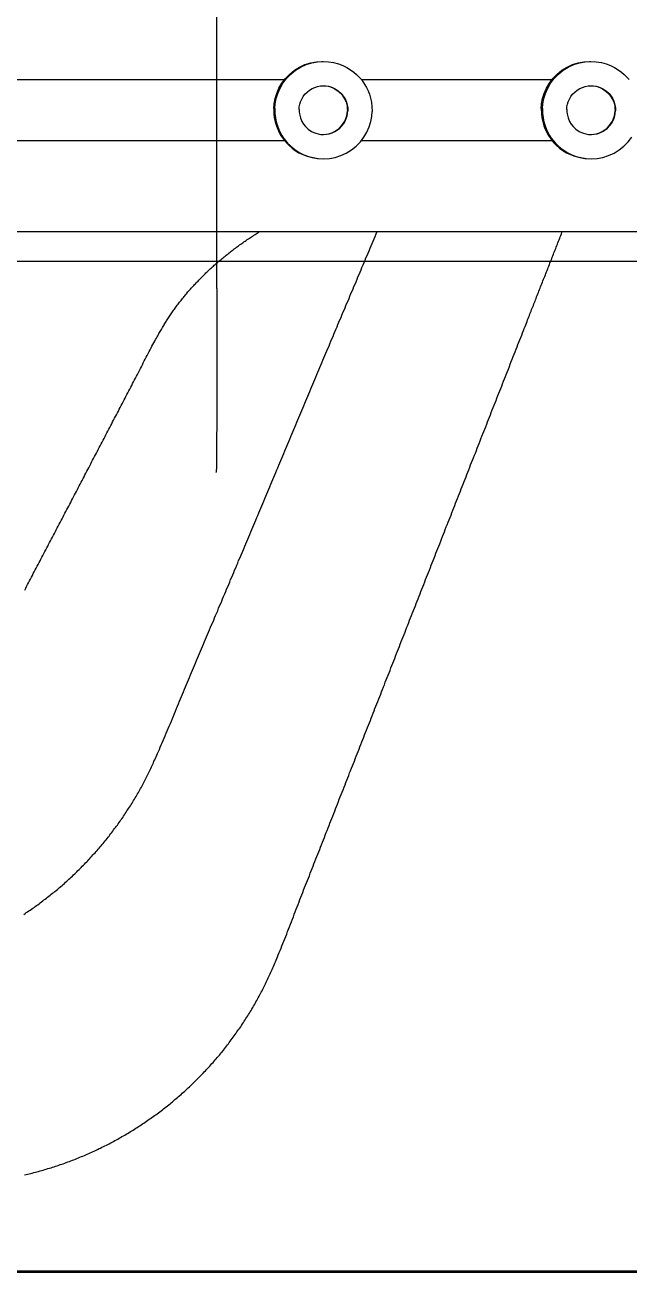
# Model space of a CAD drawing. Header units: millimetres. Extents: x -226 to 218, y -257 to 254.
# Drawn here: x 70.9 to 120.7, y -98.8 to 4 of the extents above; entities that cross this region are included whole.
import ezdxf

# ---------------------------------------------------------------- set-up
doc = ezdxf.new("R2010")
doc.units = ezdxf.units.MM
doc.layers.add('SKETCH', color=5, linetype='Continuous')
doc.layers.add('VISIBLE', color=7, linetype='Continuous')

msp = doc.modelspace()

# ---------------------------------------------------------------- linework, layer by layer
at = {"layer": 'SKETCH'}
for p, q in [((86.74, -17.71), (86.74, 27.83)), ((86.65, -32.86), (86.67, -32.87))]:
    msp.add_line(p, q, dxfattribs=at)
at = {"layer": 'SKETCH', "flags": 128}
for points in [[(70.81, -69.32), (70.92, -69.25), (71.02, -69.17), (71.13, -69.1), (71.24, -69.03), (71.34, -68.96), (71.45, -68.89), (71.55, -68.81), (71.66, -68.74), (71.76, -68.67), (71.86, -68.59), (71.97, -68.52), (72.07, -68.44), (72.17, -68.36), (72.28, -68.29), (72.38, -68.21), (72.48, -68.13), (72.58, -68.06), (72.68, -67.98), (72.78, -67.9), (72.88, -67.82), (72.98, -67.74), (73.08, -67.66), (73.18, -67.58), (73.28, -67.5), (73.38, -67.42), (73.48, -67.34), (73.58, -67.26), (73.68, -67.18), (73.77, -67.09), (73.87, -67.01), (73.97, -66.93), (74.06, -66.84), (74.16, -66.76), (74.26, -66.67), (74.35, -66.59), (74.45, -66.5), (74.54, -66.42), (74.63, -66.33), (74.73, -66.24), (74.82, -66.16), (74.91, -66.07), (75.01, -65.98), (75.1, -65.89), (75.19, -65.8), (75.28, -65.71), (75.37, -65.62), (75.46, -65.53), (75.55, -65.44), (75.64, -65.35), (75.73, -65.26), (75.82, -65.17), (75.91, -65.08), (76, -64.99), (76.09, -64.89), (76.17, -64.8), (76.26, -64.71), (76.35, -64.61), (76.43, -64.52), (76.52, -64.42), (76.6, -64.33), (76.69, -64.23), (76.77, -64.14), (76.86, -64.04), (76.94, -63.95), (77.03, -63.85), (77.11, -63.75), (77.19, -63.66), (77.27, -63.56), (77.35, -63.46), (77.44, -63.36), (77.52, -63.26), (77.6, -63.16), (77.68, -63.06), (77.76, -62.96), (77.84, -62.86), (77.91, -62.76), (77.99, -62.66), (78.07, -62.56), (78.15, -62.46), (78.22, -62.36), (78.3, -62.25), (78.38, -62.15), (78.45, -62.05), (78.53, -61.95), (78.6, -61.84), (78.68, -61.74), (78.75, -61.63), (78.82, -61.53), (78.9, -61.43), (78.97, -61.32), (79.04, -61.21), (79.11, -61.11), (79.18, -61), (79.25, -60.9), (79.32, -60.79), (79.39, -60.68), (79.46, -60.58), (79.53, -60.47), (79.6, -60.36), (79.67, -60.25), (79.74, -60.14), (79.8, -60.04), (79.87, -59.93), (79.94, -59.82), (80, -59.71), (80.07, -59.6), (80.13, -59.49), (80.19, -59.38), (80.26, -59.27), (80.32, -59.16), (80.38, -59.04), (80.45, -58.93), (80.51, -58.82), (80.57, -58.71), (80.63, -58.6), (80.69, -58.49), (80.74, -58.38), (80.8, -58.27), (80.86, -58.16), (80.91, -58.05), (80.97, -57.94), (81.02, -57.83), (81.07, -57.72), (81.13, -57.61), (81.18, -57.5), (81.23, -57.39), (81.29, -57.28), (81.34, -57.16), (81.39, -57.05), (81.45, -56.93), (81.5, -56.81), (81.55, -56.69), (81.61, -56.57), (81.67, -56.45), (81.72, -56.32), (81.78, -56.19), (81.84, -56.06), (81.92, -55.89), (81.99, -55.72), (82.07, -55.54), (82.15, -55.35), (82.23, -55.17), (82.31, -54.98), (82.4, -54.78), (82.48, -54.59), (82.56, -54.39), (82.64, -54.19), (82.73, -53.99), (82.81, -53.79), (82.9, -53.58), (82.98, -53.38), (83.07, -53.17), (83.15, -52.97), (83.24, -52.76), (83.32, -52.56), (83.4, -52.35), (83.49, -52.15), (83.57, -51.95), (83.66, -51.75), (83.74, -51.55), (83.82, -51.35), (83.91, -51.15), (83.99, -50.96), (84.07, -50.76), (84.15, -50.56), (84.24, -50.37), (84.32, -50.17), (84.4, -49.97), (84.48, -49.78), (84.57, -49.58), (84.65, -49.38), (84.73, -49.19), (84.81, -48.99), (84.9, -48.79), (84.98, -48.6), (85.06, -48.4), (85.15, -48.2), (85.23, -48.01), (85.31, -47.81), (85.39, -47.62), (85.48, -47.42), (85.56, -47.22), (85.64, -47.03), (85.72, -46.83), (85.81, -46.63), (85.89, -46.44), (85.97, -46.24), (86.05, -46.04), (86.14, -45.85), (86.22, -45.65), (86.3, -45.45), (86.39, -45.26), (86.47, -45.06), (86.55, -44.86), (86.63, -44.67), (86.72, -44.47), (86.8, -44.28), (86.88, -44.08), (86.96, -43.88), (87.05, -43.69), (87.13, -43.49), (87.21, -43.29), (87.29, -43.1), (87.38, -42.9), (87.46, -42.7), (87.54, -42.51), (87.63, -42.31), (87.71, -42.11), (87.79, -41.92), (87.87, -41.72), (87.96, -41.52), (88.04, -41.33), (88.12, -41.13), (88.2, -40.94), (88.29, -40.74), (88.37, -40.54), (88.45, -40.35), (88.53, -40.15), (88.62, -39.95), (88.7, -39.76), (88.78, -39.56), (88.87, -39.36), (88.95, -39.17), (89.03, -38.97), (89.11, -38.77), (89.2, -38.58), (89.28, -38.38), (89.36, -38.18), (89.44, -37.99), (89.53, -37.79), (89.61, -37.59), (89.69, -37.4), (89.78, -37.2), (89.86, -37.01), (89.94, -36.81), (90.02, -36.61), (90.11, -36.42), (90.19, -36.22), (90.27, -36.02), (90.35, -35.83), (90.44, -35.63), (90.52, -35.43), (90.6, -35.24), (90.68, -35.04), (90.77, -34.84), (90.85, -34.65), (90.93, -34.45), (91.02, -34.25), (91.1, -34.06), (91.18, -33.86), (91.26, -33.66), (91.35, -33.47), (91.43, -33.27), (91.51, -33.07), (91.59, -32.88), (91.68, -32.68), (91.76, -32.49), (91.84, -32.29), (91.92, -32.09), (92.01, -31.9), (92.09, -31.7), (92.17, -31.5), (92.26, -31.31), (92.34, -31.11), (92.42, -30.91), (92.5, -30.72), (92.59, -30.52), (92.67, -30.32), (92.75, -30.13), (92.83, -29.93), (92.92, -29.73), (93, -29.54), (93.08, -29.34), (93.16, -29.14), (93.25, -28.95), (93.33, -28.75), (93.41, -28.55), (93.5, -28.36), (93.58, -28.16), (93.66, -27.96), (93.74, -27.77), (93.83, -27.57), (93.91, -27.38), (93.99, -27.18), (94.07, -26.98), (94.16, -26.79), (94.24, -26.59), (94.32, -26.39), (94.4, -26.2), (94.49, -26), (94.57, -25.8), (94.65, -25.61), (94.74, -25.41), (94.82, -25.21), (94.9, -25.02), (94.98, -24.82), (95.07, -24.62), (95.15, -24.43), (95.23, -24.23), (95.31, -24.03), (95.4, -23.84), (95.48, -23.64), (95.56, -23.44), (95.64, -23.25), (95.73, -23.05), (95.81, -22.85), (95.89, -22.66), (95.98, -22.46), (96.06, -22.27), (96.14, -22.07), (96.22, -21.87), (96.31, -21.68), (96.39, -21.48), (96.47, -21.28), (96.55, -21.09), (96.64, -20.89), (96.72, -20.69), (96.8, -20.5), (96.88, -20.3), (96.97, -20.1), (97.05, -19.91), (97.13, -19.71), (97.22, -19.51), (97.3, -19.32), (97.38, -19.12), (97.46, -18.92), (97.55, -18.73), (97.63, -18.53), (97.71, -18.34), (97.79, -18.14), (97.88, -17.94), (97.96, -17.75), (98.04, -17.55), (98.13, -17.35), (98.21, -17.16), (98.29, -16.96), (98.37, -16.76), (98.46, -16.57), (98.54, -16.37), (98.62, -16.17), (98.7, -15.98), (98.79, -15.78), (98.87, -15.58), (98.95, -15.39), (99.03, -15.19), (99.12, -14.99), (99.2, -14.8), (99.28, -14.6), (99.37, -14.4), (99.45, -14.21), (99.53, -14.01), (99.61, -13.81), (99.7, -13.62), (99.78, -13.42), (99.86, -13.22), (99.94, -13.03)], [(70.87, -90.8), (71, -90.77), (71.13, -90.74), (71.26, -90.71), (71.39, -90.68), (71.51, -90.64), (71.64, -90.61), (71.77, -90.58), (71.9, -90.54), (72.03, -90.51), (72.16, -90.47), (72.29, -90.43), (72.42, -90.4), (72.55, -90.36), (72.67, -90.32), (72.8, -90.28), (72.93, -90.24), (73.06, -90.2), (73.18, -90.16), (73.31, -90.12), (73.44, -90.08), (73.56, -90.04), (73.69, -90), (73.82, -89.95), (73.94, -89.91), (74.07, -89.87), (74.19, -89.82), (74.32, -89.77), (74.44, -89.73), (74.57, -89.68), (74.69, -89.64), (74.82, -89.59), (74.94, -89.54), (75.07, -89.49), (75.19, -89.44), (75.32, -89.39), (75.44, -89.34), (75.56, -89.29), (75.69, -89.24), (75.81, -89.19), (75.93, -89.13), (76.05, -89.08), (76.18, -89.03), (76.3, -88.97), (76.42, -88.92), (76.54, -88.86), (76.66, -88.81), (76.78, -88.75), (76.9, -88.69), (77.02, -88.63), (77.14, -88.58), (77.26, -88.52), (77.38, -88.46), (77.5, -88.4), (77.62, -88.34), (77.74, -88.28), (77.86, -88.22), (77.98, -88.16), (78.1, -88.09), (78.21, -88.03), (78.33, -87.97), (78.45, -87.9), (78.56, -87.84), (78.68, -87.77), (78.8, -87.71), (78.91, -87.64), (79.03, -87.57), (79.14, -87.51), (79.26, -87.44), (79.37, -87.37), (79.49, -87.3), (79.6, -87.23), (79.72, -87.17), (79.83, -87.1), (79.94, -87.02), (80.05, -86.95), (80.17, -86.88), (80.28, -86.81), (80.39, -86.74), (80.5, -86.66), (80.61, -86.59), (80.72, -86.52), (80.83, -86.44), (80.94, -86.37), (81.05, -86.29), (81.16, -86.21), (81.27, -86.14), (81.38, -86.06), (81.49, -85.98), (81.6, -85.9), (81.71, -85.83), (81.81, -85.75), (81.92, -85.67), (82.03, -85.59), (82.13, -85.51), (82.24, -85.43), (82.34, -85.34), (82.45, -85.26), (82.55, -85.18), (82.66, -85.1), (82.76, -85.01), (82.87, -84.93), (82.97, -84.85), (83.07, -84.76), (83.17, -84.68), (83.28, -84.59), (83.38, -84.5), (83.48, -84.42), (83.58, -84.33), (83.68, -84.24), (83.78, -84.16), (83.88, -84.07), (83.98, -83.98), (84.08, -83.89), (84.18, -83.8), (84.28, -83.71), (84.37, -83.62), (84.47, -83.53), (84.57, -83.44), (84.66, -83.35), (84.76, -83.25), (84.86, -83.16), (84.95, -83.07), (85.05, -82.97), (85.14, -82.88), (85.23, -82.79), (85.33, -82.69), (85.42, -82.6), (85.51, -82.5), (85.61, -82.4), (85.7, -82.31), (85.79, -82.21), (85.88, -82.11), (85.97, -82.01), (86.06, -81.92), (86.15, -81.82), (86.24, -81.72), (86.33, -81.62), (86.42, -81.52), (86.5, -81.42), (86.59, -81.32), (86.68, -81.22), (86.76, -81.12), (86.85, -81.02), (86.94, -80.91), (87.02, -80.81), (87.1, -80.71), (87.19, -80.61), (87.27, -80.5), (87.36, -80.4), (87.44, -80.29), (87.52, -80.19), (87.6, -80.08), (87.68, -79.98), (87.76, -79.87), (87.84, -79.77), (87.92, -79.66), (88, -79.55), (88.08, -79.45), (88.16, -79.34), (88.24, -79.23), (88.32, -79.12), (88.39, -79.01), (88.47, -78.9), (88.55, -78.79), (88.62, -78.69), (88.7, -78.58), (88.77, -78.47), (88.84, -78.35), (88.92, -78.24), (88.99, -78.13), (89.06, -78.02), (89.13, -77.91), (89.21, -77.8), (89.28, -77.68), (89.35, -77.57), (89.42, -77.46), (89.49, -77.34), (89.56, -77.23), (89.62, -77.12), (89.69, -77), (89.76, -76.89), (89.83, -76.77), (89.89, -76.66), (89.96, -76.54), (90.02, -76.42), (90.09, -76.31), (90.15, -76.19), (90.22, -76.07), (90.28, -75.96), (90.34, -75.84), (90.4, -75.72), (90.46, -75.61), (90.52, -75.49), (90.58, -75.37), (90.64, -75.26), (90.7, -75.14), (90.75, -75.03), (90.81, -74.91), (90.86, -74.79), (90.92, -74.68), (90.97, -74.56), (91.02, -74.45), (91.08, -74.33), (91.13, -74.21), (91.18, -74.09), (91.24, -73.97), (91.29, -73.85), (91.34, -73.73), (91.4, -73.6), (91.45, -73.48), (91.5, -73.35), (91.56, -73.22), (91.61, -73.09), (91.67, -72.96), (91.73, -72.82), (91.8, -72.65), (91.88, -72.47), (91.95, -72.29), (92.03, -72.1), (92.1, -71.91), (92.18, -71.72), (92.25, -71.53), (92.33, -71.33), (92.41, -71.14), (92.49, -70.94), (92.57, -70.73), (92.64, -70.53), (92.72, -70.33), (92.8, -70.12), (92.88, -69.92), (92.96, -69.71), (93.04, -69.51), (93.12, -69.3), (93.19, -69.1), (93.27, -68.9), (93.35, -68.69), (93.43, -68.49), (93.51, -68.29), (93.58, -68.1), (93.66, -67.9), (93.74, -67.7), (93.82, -67.51), (93.89, -67.31), (93.97, -67.11), (94.05, -66.92), (94.13, -66.72), (94.2, -66.52), (94.28, -66.32), (94.36, -66.13), (94.44, -65.93), (94.51, -65.73), (94.59, -65.54), (94.67, -65.34), (94.74, -65.14), (94.82, -64.95), (94.9, -64.75), (94.98, -64.55), (95.05, -64.36), (95.13, -64.16), (95.21, -63.96), (95.29, -63.77), (95.36, -63.57), (95.44, -63.37), (95.52, -63.18), (95.6, -62.98), (95.67, -62.78), (95.75, -62.58), (95.83, -62.39), (95.9, -62.19), (95.98, -61.99), (96.06, -61.8), (96.14, -61.6), (96.21, -61.4), (96.29, -61.21), (96.37, -61.01), (96.45, -60.81), (96.52, -60.62), (96.6, -60.42), (96.68, -60.22), (96.76, -60.02), (96.83, -59.83), (96.91, -59.63), (96.99, -59.43), (97.06, -59.24), (97.14, -59.04), (97.22, -58.84), (97.3, -58.65), (97.37, -58.45), (97.45, -58.25), (97.53, -58.06), (97.61, -57.86), (97.68, -57.66), (97.76, -57.47), (97.84, -57.27), (97.92, -57.07), (97.99, -56.87), (98.07, -56.68), (98.15, -56.48), (98.23, -56.28), (98.3, -56.09), (98.38, -55.89), (98.46, -55.69), (98.53, -55.5), (98.61, -55.3), (98.69, -55.1), (98.77, -54.91), (98.84, -54.71), (98.92, -54.51), (99, -54.32), (99.08, -54.12), (99.15, -53.92), (99.23, -53.72), (99.31, -53.53), (99.39, -53.33), (99.46, -53.13), (99.54, -52.94), (99.62, -52.74), (99.69, -52.54), (99.77, -52.35), (99.85, -52.15), (99.93, -51.95), (100, -51.76), (100.08, -51.56), (100.16, -51.36), (100.24, -51.17), (100.31, -50.97), (100.39, -50.77), (100.47, -50.57), (100.55, -50.38), (100.62, -50.18), (100.7, -49.98), (100.78, -49.79), (100.85, -49.59), (100.93, -49.39), (101.01, -49.2), (101.09, -49), (101.16, -48.8), (101.24, -48.61), (101.32, -48.41), (101.4, -48.21), (101.47, -48.02), (101.55, -47.82), (101.63, -47.62), (101.71, -47.42), (101.78, -47.23), (101.86, -47.03), (101.94, -46.83), (102.02, -46.64), (102.09, -46.44), (102.17, -46.24), (102.25, -46.05), (102.32, -45.85), (102.4, -45.65), (102.48, -45.46), (102.56, -45.26), (102.63, -45.06), (102.71, -44.86), (102.79, -44.67), (102.87, -44.47), (102.94, -44.27), (103.02, -44.08), (103.1, -43.88), (103.18, -43.68), (103.25, -43.49), (103.33, -43.29), (103.41, -43.09), (103.49, -42.9), (103.56, -42.7), (103.64, -42.5), (103.72, -42.3), (103.79, -42.11), (103.87, -41.91), (103.95, -41.71), (104.03, -41.52), (104.1, -41.32), (104.18, -41.12), (104.26, -40.93), (104.34, -40.73), (104.41, -40.53), (104.49, -40.34), (104.57, -40.14), (104.65, -39.94), (104.72, -39.74), (104.8, -39.55), (104.88, -39.35), (104.95, -39.15), (105.03, -38.96), (105.11, -38.76), (105.19, -38.56), (105.26, -38.37), (105.34, -38.17), (105.42, -37.97), (105.5, -37.78), (105.57, -37.58), (105.65, -37.38), (105.73, -37.19), (105.81, -36.99), (105.88, -36.79), (105.96, -36.59), (106.04, -36.4), (106.12, -36.2), (106.19, -36), (106.27, -35.81), (106.35, -35.61), (106.42, -35.41), (106.5, -35.22), (106.58, -35.02), (106.66, -34.82), (106.73, -34.63), (106.81, -34.43), (106.89, -34.23), (106.97, -34.03), (107.04, -33.84), (107.12, -33.64), (107.2, -33.44), (107.28, -33.25), (107.35, -33.05), (107.43, -32.85), (107.51, -32.66), (107.59, -32.46), (107.66, -32.26), (107.74, -32.07), (107.82, -31.87), (107.9, -31.67), (107.97, -31.47), (108.05, -31.28), (108.13, -31.08), (108.2, -30.88), (108.28, -30.69), (108.36, -30.49), (108.44, -30.29), (108.51, -30.1), (108.59, -29.9), (108.67, -29.7), (108.75, -29.51), (108.82, -29.31), (108.9, -29.11), (108.98, -28.91), (109.06, -28.72), (109.13, -28.52), (109.21, -28.32), (109.29, -28.13), (109.36, -27.93), (109.44, -27.73), (109.52, -27.54), (109.6, -27.34), (109.67, -27.14), (109.75, -26.94), (109.83, -26.75), (109.91, -26.55), (109.98, -26.35), (110.06, -26.16), (110.14, -25.96), (110.22, -25.76), (110.29, -25.57), (110.37, -25.37), (110.45, -25.17), (110.53, -24.97), (110.61, -24.76), (110.69, -24.56), (110.77, -24.36), (110.85, -24.15), (110.93, -23.95), (111.01, -23.74), (111.09, -23.54), (111.17, -23.33), (111.25, -23.13), (111.33, -22.93), (111.41, -22.73), (111.49, -22.53), (111.56, -22.33), (111.64, -22.13), (111.72, -21.94), (111.79, -21.75), (111.87, -21.56), (111.94, -21.38), (112.01, -21.19), (112.08, -21.01), (112.15, -20.84), (112.2, -20.7), (112.26, -20.57), (112.31, -20.44), (112.36, -20.31), (112.41, -20.19), (112.45, -20.06), (112.5, -19.94), (112.55, -19.82), (112.6, -19.7), (112.65, -19.58), (112.69, -19.46), (112.74, -19.34), (112.78, -19.22), (112.83, -19.11), (112.88, -18.99), (112.92, -18.88), (112.97, -18.76), (113.01, -18.64), (113.06, -18.53), (113.1, -18.41), (113.15, -18.29), (113.2, -18.17), (113.24, -18.05), (113.29, -17.93), (113.34, -17.81), (113.39, -17.69), (113.43, -17.57), (113.48, -17.45), (113.53, -17.32), (113.58, -17.2), (113.62, -17.08), (113.67, -16.96), (113.72, -16.84), (113.77, -16.72), (113.82, -16.6), (113.86, -16.47), (113.91, -16.35), (113.96, -16.23), (114.01, -16.11), (114.05, -15.99), (114.1, -15.87), (114.15, -15.75), (114.2, -15.63), (114.24, -15.5), (114.29, -15.38), (114.34, -15.26), (114.39, -15.14), (114.43, -15.02), (114.48, -14.9), (114.53, -14.78), (114.57, -14.66), (114.62, -14.54), (114.67, -14.42), (114.72, -14.3), (114.76, -14.18), (114.81, -14.06), (114.86, -13.94), (114.9, -13.82), (114.95, -13.7), (115, -13.58), (115.04, -13.46), (115.09, -13.34), (115.14, -13.22), (115.18, -13.1), (115.21, -13.03)], [(70.9, -42.58), (70.97, -42.43), (71.05, -42.28), (71.13, -42.13), (71.21, -41.98), (71.29, -41.83), (71.37, -41.68), (71.45, -41.52), (71.53, -41.37), (71.6, -41.22), (71.68, -41.07), (71.76, -40.92), (71.84, -40.77), (71.92, -40.62), (72, -40.47), (72.08, -40.32), (72.16, -40.17), (72.23, -40.02), (72.31, -39.87), (72.39, -39.72), (72.47, -39.57), (72.55, -39.41), (72.63, -39.26), (72.71, -39.11), (72.79, -38.96), (72.86, -38.81), (72.94, -38.66), (73.02, -38.51), (73.1, -38.36), (73.18, -38.21), (73.26, -38.06), (73.34, -37.91), (73.42, -37.76), (73.49, -37.61), (73.57, -37.46), (73.65, -37.31), (73.73, -37.16), (73.81, -37), (73.89, -36.85), (73.97, -36.7), (74.05, -36.55), (74.12, -36.4), (74.2, -36.25), (74.28, -36.1), (74.36, -35.95), (74.44, -35.8), (74.52, -35.65), (74.6, -35.5), (74.68, -35.35), (74.75, -35.2), (74.83, -35.05), (74.91, -34.9), (74.99, -34.74), (75.07, -34.59), (75.15, -34.44), (75.23, -34.29), (75.31, -34.14), (75.38, -33.99), (75.46, -33.84), (75.54, -33.69), (75.62, -33.54), (75.7, -33.39), (75.78, -33.24), (75.86, -33.09), (75.94, -32.94), (76.01, -32.79), (76.09, -32.64), (76.17, -32.49), (76.25, -32.33), (76.33, -32.18), (76.41, -32.03), (76.49, -31.88), (76.56, -31.73), (76.64, -31.58), (76.72, -31.43), (76.8, -31.28), (76.88, -31.13), (76.96, -30.98), (77.04, -30.83), (77.12, -30.68), (77.19, -30.53), (77.27, -30.38), (77.35, -30.23), (77.43, -30.08), (77.51, -29.93), (77.59, -29.78), (77.67, -29.62), (77.75, -29.47), (77.82, -29.32), (77.9, -29.17), (77.98, -29.02), (78.06, -28.87), (78.14, -28.72), (78.22, -28.57), (78.3, -28.42), (78.37, -28.27), (78.45, -28.12), (78.53, -27.97), (78.61, -27.82), (78.69, -27.67), (78.77, -27.52), (78.85, -27.37), (78.93, -27.22), (79, -27.07), (79.08, -26.91), (79.16, -26.76), (79.24, -26.61), (79.32, -26.46), (79.4, -26.31), (79.48, -26.16), (79.55, -26.01), (79.63, -25.86), (79.71, -25.71), (79.79, -25.56), (79.87, -25.41), (79.95, -25.26), (80.03, -25.11), (80.11, -24.95), (80.19, -24.8), (80.27, -24.64), (80.35, -24.48), (80.43, -24.32), (80.51, -24.17), (80.59, -24.01), (80.67, -23.85), (80.75, -23.69), (80.83, -23.54), (80.91, -23.38), (80.99, -23.23), (81.07, -23.07), (81.15, -22.92), (81.23, -22.77), (81.31, -22.62), (81.38, -22.48), (81.46, -22.34), (81.54, -22.2), (81.61, -22.06), (81.68, -21.93), (81.76, -21.8), (81.81, -21.7), (81.86, -21.61), (81.91, -21.52), (81.96, -21.43), (82.01, -21.34), (82.06, -21.26), (82.11, -21.17), (82.16, -21.09), (82.21, -21), (82.26, -20.92), (82.3, -20.84), (82.35, -20.76), (82.4, -20.68), (82.45, -20.6), (82.49, -20.52), (82.54, -20.44), (82.59, -20.37), (82.64, -20.29), (82.69, -20.21), (82.74, -20.13), (82.79, -20.05), (82.85, -19.97), (82.9, -19.89), (82.96, -19.81), (83.01, -19.73), (83.07, -19.65), (83.12, -19.57), (83.18, -19.49), (83.24, -19.41), (83.3, -19.33), (83.36, -19.25), (83.41, -19.17), (83.47, -19.09), (83.53, -19.01), (83.59, -18.93), (83.65, -18.85), (83.72, -18.78), (83.78, -18.7), (83.84, -18.62), (83.9, -18.54), (83.97, -18.46), (84.03, -18.39), (84.09, -18.31), (84.16, -18.23), (84.22, -18.15), (84.29, -18.08), (84.35, -18), (84.42, -17.92), (84.49, -17.85), (84.55, -17.77), (84.62, -17.7), (84.69, -17.62), (84.76, -17.55), (84.83, -17.47), (84.89, -17.39), (84.96, -17.32), (85.03, -17.25), (85.11, -17.17), (85.18, -17.1), (85.25, -17.02), (85.32, -16.95), (85.39, -16.88), (85.46, -16.8), (85.54, -16.73), (85.61, -16.66), (85.68, -16.58), (85.76, -16.51), (85.83, -16.44), (85.91, -16.37), (85.98, -16.3), (86.06, -16.22), (86.14, -16.15), (86.21, -16.08), (86.29, -16.01), (86.37, -15.94), (86.45, -15.87), (86.52, -15.8), (86.6, -15.73), (86.68, -15.66), (86.76, -15.59), (86.84, -15.52), (86.92, -15.45), (87, -15.39), (87.08, -15.32), (87.17, -15.25), (87.25, -15.18), (87.33, -15.11), (87.41, -15.05), (87.5, -14.98), (87.58, -14.91), (87.66, -14.85), (87.75, -14.78), (87.83, -14.71), (87.92, -14.65), (88, -14.58), (88.09, -14.52), (88.17, -14.45), (88.26, -14.39), (88.35, -14.32), (88.43, -14.26), (88.52, -14.2), (88.61, -14.13), (88.7, -14.07), (88.79, -14.01), (88.88, -13.94), (88.97, -13.88), (89.06, -13.82), (89.15, -13.76), (89.24, -13.69), (89.33, -13.63), (89.42, -13.57), (89.51, -13.51), (89.6, -13.45), (89.69, -13.39), (89.79, -13.33), (89.88, -13.27), (89.97, -13.21), (90.07, -13.15), (90.16, -13.09), (90.25, -13.03), (90.26, -13.03)], [(86.74, -17.71), (86.74, -18.8), (86.74, -19.87), (86.74, -20.94), (86.74, -21.99), (86.73, -23.02), (86.73, -24.02), (86.73, -24.99), (86.73, -25.92), (86.73, -26.81), (86.72, -27.65), (86.72, -28.44), (86.72, -29.18), (86.71, -29.86), (86.71, -30.47), (86.7, -31.02), (86.7, -31.51), (86.7, -31.92), (86.69, -32.26), (86.69, -32.53), (86.68, -32.72), (86.68, -32.83), (86.67, -32.87)]]:
    msp.add_lwpolyline(points, dxfattribs=at)
at = {"layer": 'VISIBLE'}
for p, q in [((92.74, -0.04), (93.13, 0.27)), ((92.74, -0.04), (93.13, 0.27)), ((92.82, -0.04), (93.21, 0.27)), ((93.13, 0.27), (93.55, 0.53)), ((93.13, 0.27), (93.55, 0.53)), ((93.21, 0.27), (93.64, 0.53)), ((93.55, 0.53), (94, 0.74)), ((93.55, 0.53), (94, 0.74)), ((93.64, 0.53), (94.09, 0.74)), ((94, 0.74), (94.47, 0.89)), ((94.09, 0.74), (94.56, 0.89)), ((94.47, 0.89), (94.94, 0.97)), ((94.56, 0.89), (95.03, 0.97)), ((94.94, 0.97), (95.4, 1)), ((95.03, 0.97), (95.49, 1)), ((95.4, 1), (95.49, 1)), ((95.49, 1), (95.94, 0.98)), ((95.94, 0.98), (96.36, 0.91)), ((96.36, 0.91), (96.76, 0.81)), ((96.76, 0.81), (97.13, 0.67)), ((97.13, 0.67), (97.46, 0.5)), ((97.46, 0.5), (97.76, 0.32)), ((97.76, 0.32), (98.02, 0.13)), ((98.02, 0.13), (98.26, -0.08)), ((114.79, -0.04), (115.18, 0.27)), ((114.79, -0.04), (115.18, 0.27)), ((114.89, -0.04), (115.28, 0.27)), ((115.18, 0.27), (115.61, 0.53)), ((115.18, 0.27), (115.61, 0.53)), ((115.28, 0.27), (115.71, 0.53)), ((115.61, 0.53), (116.06, 0.74)), ((115.61, 0.53), (116.06, 0.74)), ((115.71, 0.53), (116.16, 0.74)), ((116.06, 0.74), (116.53, 0.89)), ((116.16, 0.74), (116.63, 0.89)), ((116.53, 0.89), (117, 0.97)), ((116.63, 0.89), (117.1, 0.97)), ((117, 0.97), (117.46, 1)), ((117.1, 0.97), (117.56, 1)), ((117.46, 1), (117.56, 1)), ((117.56, 1), (118.01, 0.98)), ((118.01, 0.98), (118.44, 0.91)), ((118.44, 0.91), (118.83, 0.81)), ((118.83, 0.81), (119.2, 0.67)), ((119.2, 0.67), (119.53, 0.5)), ((119.53, 0.5), (119.83, 0.32)), ((119.83, 0.32), (120.1, 0.13)), ((120.1, 0.13), (120.33, -0.08)), ((42.66, -0.5), (92.31, -0.5)), ((91.85, -1.2), (92.1, -0.79)), ((91.94, -1.2), (92.18, -0.79)), ((92.1, -0.79), (92.39, -0.4)), ((92.18, -0.79), (92.47, -0.4)), ((92.39, -0.4), (92.74, -0.04)), ((92.39, -0.4), (92.74, -0.04)), ((92.47, -0.4), (92.82, -0.04)), ((92.47, -0.4), (92.82, -0.04)), ((95.04, -1.06), (95.27, -1.02)), ((95.04, -1.06), (95.27, -1.02)), ((95.27, -1.02), (95.51, -1)), ((95.5, -1), (95.7, -1.01)), ((95.51, -1), (95.73, -1.01)), ((95.7, -1.01), (95.91, -1.05)), ((95.73, -1.01), (95.94, -1.05)), ((98.26, -0.08), (98.47, -0.29)), ((98.47, -0.29), (98.65, -0.49)), ((98.65, -0.49), (98.8, -0.7)), ((98.65, -0.5), (114.37, -0.5)), ((98.8, -0.7), (98.94, -0.92)), ((98.94, -0.92), (99.08, -1.16)), ((113.91, -1.2), (114.15, -0.79)), ((114.01, -1.2), (114.25, -0.79)), ((114.15, -0.79), (114.44, -0.4)), ((114.25, -0.79), (114.55, -0.4)), ((114.44, -0.4), (114.79, -0.04)), ((114.44, -0.4), (114.79, -0.04)), ((114.55, -0.4), (114.89, -0.04)), ((114.55, -0.4), (114.89, -0.04)), ((117.11, -1.06), (117.35, -1.02)), ((117.11, -1.06), (117.35, -1.02)), ((117.35, -1.02), (117.58, -1)), ((117.57, -1), (117.77, -1.01)), ((117.58, -1), (117.8, -1.01)), ((117.77, -1.01), (117.98, -1.05)), ((117.8, -1.01), (118.02, -1.05)), ((120.33, -0.08), (120.54, -0.29)), ((120.54, -0.29), (120.72, -0.49)), ((91.46, -2.48), (91.54, -2.05)), ((91.54, -2.05), (91.67, -1.63)), ((91.54, -2.48), (91.62, -2.06)), ((91.62, -2.06), (91.75, -1.63)), ((91.67, -1.63), (91.85, -1.2)), ((91.75, -1.63), (91.94, -1.2)), ((93.73, -2.11), (93.85, -1.9)), ((93.85, -1.9), (94, -1.7)), ((93.85, -1.9), (94, -1.7)), ((94, -1.7), (94.17, -1.53)), ((94, -1.7), (94.17, -1.53)), ((94.17, -1.53), (94.37, -1.37)), ((94.17, -1.53), (94.37, -1.37)), ((94.37, -1.37), (94.58, -1.24)), ((94.37, -1.37), (94.58, -1.24)), ((94.58, -1.24), (94.8, -1.14)), ((94.58, -1.24), (94.8, -1.14)), ((94.8, -1.14), (95.04, -1.06)), ((94.8, -1.14), (95.04, -1.06)), ((95.91, -1.05), (96.11, -1.1)), ((95.94, -1.05), (96.14, -1.1)), ((96.11, -1.1), (96.3, -1.17)), ((96.14, -1.1), (96.32, -1.17)), ((96.3, -1.17), (96.46, -1.25)), ((96.32, -1.17), (96.49, -1.25)), ((96.46, -1.25), (96.74, -1.44)), ((96.49, -1.25), (96.77, -1.44)), ((96.74, -1.44), (96.97, -1.65)), ((96.77, -1.44), (96.99, -1.65)), ((96.97, -1.65), (97.13, -1.85)), ((96.99, -1.65), (97.16, -1.86)), ((97.13, -1.85), (97.27, -2.08)), ((97.16, -1.86), (97.3, -2.08)), ((99.08, -1.16), (99.21, -1.42)), ((99.21, -1.42), (99.32, -1.71)), ((99.32, -1.71), (99.41, -2.03)), ((99.41, -2.03), (99.48, -2.37)), ((113.51, -2.48), (113.59, -2.05)), ((113.59, -2.05), (113.72, -1.63)), ((113.62, -2.48), (113.7, -2.06)), ((113.7, -2.06), (113.83, -1.63)), ((113.72, -1.63), (113.91, -1.2)), ((113.83, -1.63), (114.01, -1.2)), ((115.8, -2.11), (115.92, -1.9)), ((115.92, -1.9), (116.07, -1.7)), ((115.92, -1.9), (116.07, -1.7)), ((116.07, -1.7), (116.24, -1.53)), ((116.07, -1.7), (116.24, -1.53)), ((116.24, -1.53), (116.44, -1.37)), ((116.24, -1.53), (116.44, -1.37)), ((116.44, -1.37), (116.65, -1.24)), ((116.44, -1.37), (116.65, -1.24)), ((116.65, -1.24), (116.88, -1.14)), ((116.65, -1.24), (116.88, -1.14)), ((116.88, -1.14), (117.11, -1.06)), ((116.88, -1.14), (117.11, -1.06)), ((117.98, -1.05), (118.18, -1.1)), ((118.02, -1.05), (118.21, -1.1)), ((118.18, -1.1), (118.36, -1.17)), ((118.21, -1.1), (118.4, -1.17)), ((118.36, -1.17), (118.53, -1.25)), ((118.4, -1.17), (118.56, -1.25)), ((118.53, -1.25), (118.81, -1.44)), ((118.56, -1.25), (118.85, -1.44)), ((118.81, -1.44), (119.03, -1.65)), ((118.85, -1.44), (119.07, -1.65)), ((119.03, -1.65), (119.2, -1.85)), ((119.07, -1.65), (119.24, -1.86)), ((119.2, -1.85), (119.34, -2.08)), ((119.24, -1.86), (119.37, -2.08)), ((91.43, -2.89), (91.46, -2.48)), ((91.43, -2.89), (91.43, -3.28)), ((91.51, -2.89), (91.54, -2.48)), ((91.51, -2.89), (91.52, -3.28)), ((93.51, -2.95), (93.53, -2.74)), ((93.51, -2.95), (93.52, -3.14)), ((93.53, -2.74), (93.57, -2.53)), ((93.57, -2.53), (93.64, -2.32)), ((93.64, -2.32), (93.73, -2.11)), ((97.27, -2.08), (97.39, -2.36)), ((97.3, -2.08), (97.42, -2.36)), ((97.39, -2.36), (97.47, -2.69)), ((97.42, -2.36), (97.5, -2.69)), ((97.47, -2.69), (97.49, -2.87)), ((97.48, -3.28), (97.5, -3.07)), ((97.49, -2.87), (97.5, -3.07)), ((97.5, -2.69), (97.52, -2.88)), ((97.51, -3.28), (97.53, -3.07)), ((97.52, -2.88), (97.53, -3.07)), ((99.48, -2.37), (99.52, -2.74)), ((99.52, -2.74), (99.53, -3.13)), ((113.48, -2.89), (113.51, -2.48)), ((113.48, -2.89), (113.49, -3.28)), ((113.58, -2.89), (113.62, -2.48)), ((113.58, -2.89), (113.59, -3.28)), ((115.59, -2.95), (115.6, -2.74)), ((115.59, -2.95), (115.59, -3.14)), ((115.6, -2.74), (115.64, -2.53)), ((115.64, -2.53), (115.71, -2.32)), ((115.71, -2.32), (115.8, -2.11)), ((119.34, -2.08), (119.46, -2.36)), ((119.37, -2.08), (119.49, -2.36)), ((119.46, -2.36), (119.54, -2.69)), ((119.49, -2.36), (119.58, -2.69)), ((119.54, -2.69), (119.56, -2.87)), ((119.55, -3.28), (119.57, -3.07)), ((119.56, -2.87), (119.57, -3.07)), ((119.58, -2.69), (119.6, -2.88)), ((119.58, -3.28), (119.6, -3.07)), ((119.6, -2.88), (119.6, -3.07)), ((91.43, -3.28), (91.47, -3.64)), ((91.47, -3.64), (91.55, -3.99)), ((91.52, -3.28), (91.56, -3.65)), ((91.55, -3.99), (91.64, -4.3)), ((91.56, -3.65), (91.63, -3.99)), ((91.63, -3.99), (91.72, -4.31)), ((93.52, -3.14), (93.54, -3.33)), ((93.54, -3.33), (93.62, -3.66)), ((93.62, -3.66), (93.74, -3.94)), ((93.74, -3.94), (93.88, -4.16)), ((97.16, -4.12), (97.28, -3.91)), ((97.16, -4.12), (97.28, -3.91)), ((97.19, -4.12), (97.31, -3.91)), ((97.28, -3.91), (97.38, -3.7)), ((97.31, -3.91), (97.4, -3.7)), ((97.38, -3.7), (97.44, -3.49)), ((97.4, -3.7), (97.47, -3.49)), ((97.44, -3.49), (97.48, -3.28)), ((97.47, -3.49), (97.51, -3.28)), ((99.29, -4.39), (99.42, -3.96)), ((99.42, -3.96), (99.5, -3.54)), ((99.5, -3.54), (99.53, -3.13)), ((113.49, -3.28), (113.53, -3.64)), ((113.53, -3.64), (113.6, -3.99)), ((113.59, -3.28), (113.63, -3.65)), ((113.6, -3.99), (113.69, -4.3)), ((113.63, -3.65), (113.7, -3.99)), ((113.7, -3.99), (113.8, -4.31)), ((115.59, -3.14), (115.61, -3.33)), ((115.61, -3.33), (115.7, -3.66)), ((115.7, -3.66), (115.81, -3.94)), ((115.81, -3.94), (115.95, -4.16)), ((119.23, -4.12), (119.35, -3.91)), ((119.23, -4.12), (119.35, -3.91)), ((119.26, -4.12), (119.39, -3.91)), ((119.35, -3.91), (119.44, -3.7)), ((119.39, -3.91), (119.48, -3.7)), ((119.44, -3.7), (119.51, -3.49)), ((119.48, -3.7), (119.54, -3.49)), ((119.51, -3.49), (119.55, -3.28)), ((119.54, -3.49), (119.58, -3.28)), ((91.64, -4.3), (91.75, -4.59)), ((91.72, -4.31), (91.83, -4.6)), ((91.75, -4.59), (91.88, -4.86)), ((91.83, -4.6), (91.96, -4.86)), ((91.88, -4.86), (92.01, -5.1)), ((91.96, -4.86), (92.1, -5.1)), ((92.01, -5.1), (92.15, -5.31)), ((92.1, -5.1), (92.24, -5.32)), ((93.88, -4.16), (94.05, -4.37)), ((94.05, -4.37), (94.27, -4.58)), ((94.27, -4.58), (94.55, -4.77)), ((94.55, -4.77), (94.72, -4.85)), ((94.72, -4.85), (94.9, -4.92)), ((94.9, -4.92), (95.1, -4.97)), ((95.1, -4.97), (95.31, -5.01)), ((95.31, -5.01), (95.53, -5.02)), ((95.31, -5.01), (95.51, -5.02)), ((95.51, -5.02), (95.74, -5)), ((95.53, -5.02), (95.77, -5)), ((95.74, -5), (95.97, -4.96)), ((95.77, -5), (96, -4.96)), ((95.97, -4.96), (96.21, -4.88)), ((95.97, -4.96), (96.21, -4.88)), ((96, -4.96), (96.24, -4.89)), ((96.21, -4.88), (96.43, -4.78)), ((96.21, -4.88), (96.43, -4.78)), ((96.24, -4.89), (96.46, -4.78)), ((96.43, -4.78), (96.65, -4.65)), ((96.43, -4.78), (96.65, -4.65)), ((96.46, -4.78), (96.67, -4.65)), ((96.65, -4.65), (96.84, -4.49)), ((96.67, -4.65), (96.87, -4.49)), ((96.84, -4.49), (97.02, -4.32)), ((96.84, -4.49), (97.02, -4.32)), ((96.87, -4.49), (97.04, -4.32)), ((97.02, -4.32), (97.16, -4.12)), ((97.02, -4.32), (97.16, -4.12)), ((97.04, -4.32), (97.19, -4.12)), ((98.86, -5.23), (99.1, -4.82)), ((99.1, -4.82), (99.29, -4.39)), ((113.69, -4.3), (113.81, -4.59)), ((113.8, -4.31), (113.91, -4.6)), ((113.81, -4.59), (113.93, -4.86)), ((113.91, -4.6), (114.03, -4.86)), ((113.93, -4.86), (114.07, -5.1)), ((114.03, -4.86), (114.17, -5.1)), ((114.07, -5.1), (114.21, -5.31)), ((114.17, -5.1), (114.31, -5.32)), ((115.95, -4.16), (116.12, -4.37)), ((116.12, -4.37), (116.34, -4.58)), ((116.34, -4.58), (116.62, -4.77)), ((116.62, -4.77), (116.79, -4.85)), ((116.79, -4.85), (116.97, -4.92)), ((116.97, -4.92), (117.17, -4.97)), ((117.17, -4.97), (117.38, -5.01)), ((117.38, -5.01), (117.61, -5.02)), ((117.58, -5.02), (117.81, -5)), ((117.61, -5.02), (117.84, -5)), ((117.81, -5), (118.04, -4.96)), ((117.84, -5), (118.08, -4.96)), ((118.04, -4.96), (118.28, -4.88)), ((118.04, -4.96), (118.28, -4.88)), ((118.08, -4.96), (118.31, -4.89)), ((118.28, -4.88), (118.5, -4.78)), ((118.28, -4.88), (118.5, -4.78)), ((118.31, -4.89), (118.54, -4.78)), ((118.5, -4.78), (118.71, -4.65)), ((118.5, -4.78), (118.71, -4.65)), ((118.54, -4.78), (118.75, -4.65)), ((118.71, -4.65), (118.91, -4.49)), ((118.75, -4.65), (118.94, -4.49)), ((118.91, -4.49), (119.08, -4.32)), ((118.91, -4.49), (119.08, -4.32)), ((118.94, -4.49), (119.12, -4.32)), ((119.08, -4.32), (119.23, -4.12)), ((119.08, -4.32), (119.23, -4.12)), ((119.12, -4.32), (119.26, -4.12)), ((42.66, -5.51), (92.3, -5.51)), ((42.66, -5.51), (92.3, -5.51)), ((92.15, -5.31), (92.31, -5.52)), ((92.24, -5.32), (92.39, -5.53)), ((92.31, -5.52), (92.49, -5.73)), ((92.39, -5.53), (92.57, -5.73)), ((92.49, -5.73), (92.7, -5.94)), ((92.57, -5.73), (92.78, -5.94)), ((92.7, -5.94), (92.93, -6.14)), ((92.78, -5.94), (93.02, -6.15)), ((92.93, -6.14), (93.2, -6.34)), ((93.02, -6.15), (93.28, -6.34)), ((97.83, -6.29), (98.22, -5.98)), ((98.22, -5.98), (98.57, -5.62)), ((98.22, -5.98), (98.57, -5.62)), ((98.57, -5.62), (98.86, -5.23)), ((98.65, -5.51), (114.36, -5.51)), ((98.65, -5.51), (114.36, -5.51)), ((114.21, -5.31), (114.36, -5.52)), ((114.31, -5.32), (114.47, -5.53)), ((114.36, -5.52), (114.54, -5.73)), ((114.47, -5.53), (114.65, -5.73)), ((114.54, -5.73), (114.75, -5.94)), ((114.65, -5.73), (114.85, -5.94)), ((114.75, -5.94), (114.99, -6.14)), ((114.85, -5.94), (115.09, -6.15)), ((114.99, -6.14), (115.25, -6.34)), ((115.09, -6.15), (115.36, -6.34)), ((119.9, -6.29), (120.29, -5.98)), ((119.9, -6.29), (120.29, -5.98)), ((120.29, -5.98), (120.64, -5.62)), ((120.29, -5.98), (120.64, -5.62)), ((120.64, -5.62), (120.94, -5.23)), ((93.2, -6.34), (93.5, -6.52)), ((93.28, -6.34), (93.58, -6.52)), ((93.5, -6.52), (93.83, -6.68)), ((93.58, -6.52), (93.91, -6.69)), ((93.83, -6.68), (94.19, -6.82)), ((93.91, -6.69), (94.28, -6.83)), ((94.19, -6.82), (94.59, -6.93)), ((94.28, -6.83), (94.68, -6.93)), ((94.59, -6.93), (95.02, -7)), ((94.68, -6.93), (95.1, -7)), ((95.02, -7), (95.1, -7)), ((95.1, -7), (95.55, -7.02)), ((95.55, -7.02), (96.01, -6.99)), ((96.01, -6.99), (96.48, -6.91)), ((96.48, -6.91), (96.95, -6.76)), ((96.95, -6.76), (97.4, -6.55)), ((96.95, -6.76), (97.4, -6.55)), ((97.4, -6.55), (97.83, -6.29)), ((97.4, -6.55), (97.83, -6.29)), ((115.25, -6.34), (115.55, -6.52)), ((115.36, -6.34), (115.66, -6.52)), ((115.55, -6.52), (115.88, -6.68)), ((115.66, -6.52), (115.99, -6.69)), ((115.88, -6.68), (116.25, -6.82)), ((115.99, -6.69), (116.35, -6.83)), ((116.25, -6.82), (116.65, -6.93)), ((116.35, -6.83), (116.75, -6.93)), ((116.65, -6.93), (117.07, -7)), ((116.75, -6.93), (117.18, -7)), ((117.07, -7), (117.18, -7)), ((117.18, -7), (117.62, -7.02)), ((117.62, -7.02), (118.09, -6.99)), ((118.09, -6.99), (118.56, -6.91)), ((118.56, -6.91), (119.02, -6.76)), ((119.02, -6.76), (119.48, -6.55)), ((119.02, -6.76), (119.48, -6.55)), ((119.48, -6.55), (119.9, -6.29)), ((119.48, -6.55), (119.9, -6.29)), ((-195.48, -13.03), (195.48, -13.03)), ((-175.25, -15.47), (175.25, -15.47)), ((-192.67, -98.8), (192.67, -98.8)), ((-172.84, -98.77), (172.84, -98.77)), ((-172.8, -98.74), (172.8, -98.74)), ((-172.74, -98.71), (172.74, -98.71))]:
    msp.add_line(p, q, dxfattribs=at)

doc.saveas('drawing.dxf')
